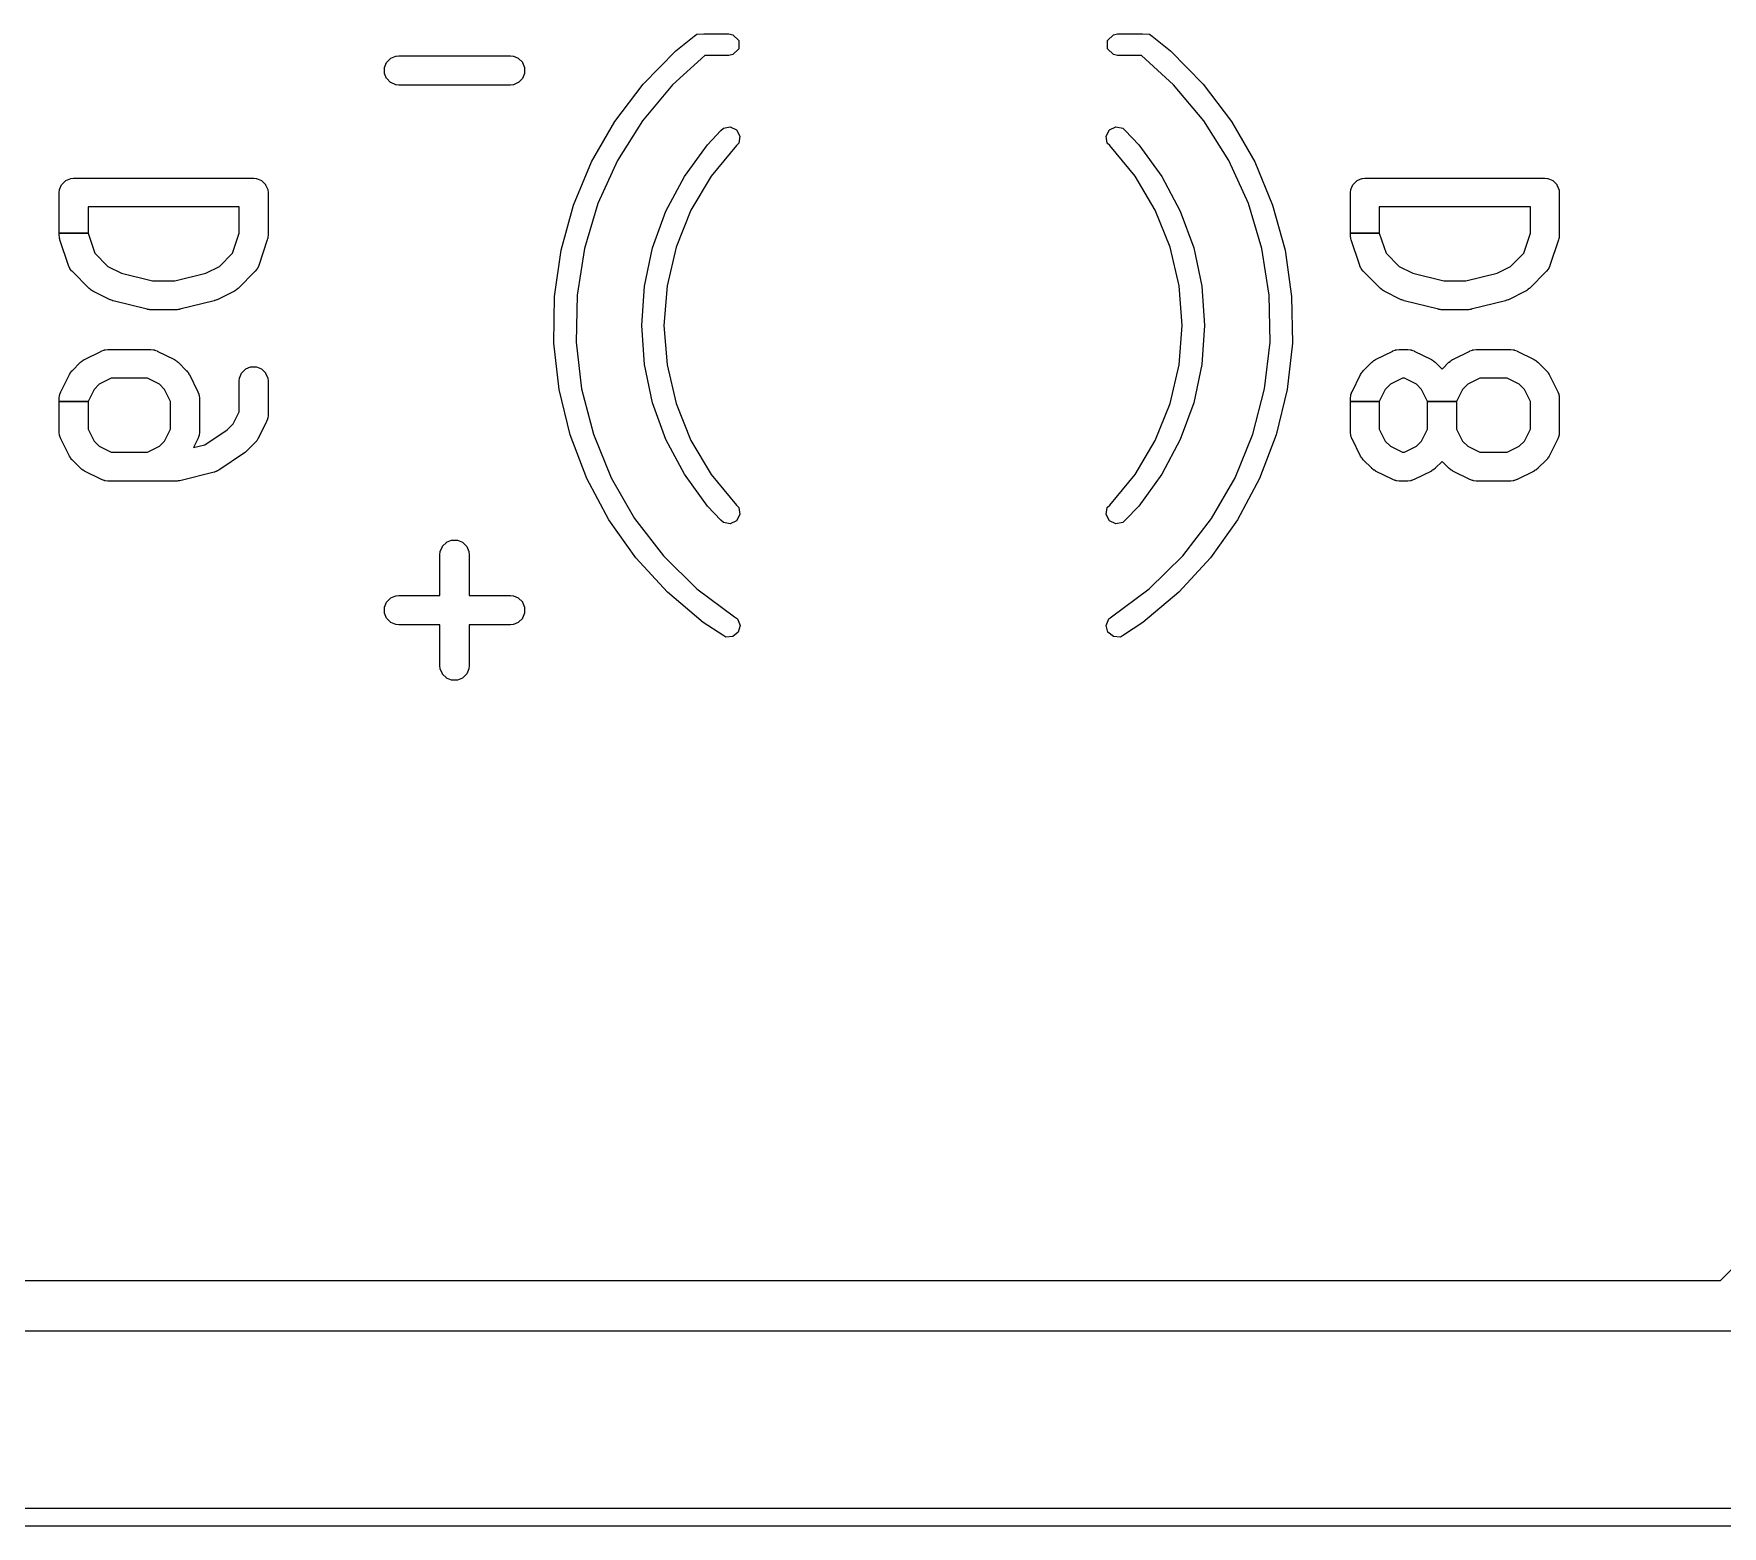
# Model space of a CAD drawing. Extents: x 111.8 to 210.7, y -80.1 to -34.2.
# Drawn here: x 141.56 to 150.94, y -48.67 to -40.38 of the extents above; entities that cross this region are included whole.
import ezdxf

# ---------------------------------------------------------------- set-up
doc = ezdxf.new("R2010")
doc.units = 0
doc.layers.add('BLACK', color=7, linetype='CONTINUOUS')

msp = doc.modelspace()

# ---------------------------------------------------------------- linework, layer by layer
at = {"layer": 'BLACK', "linetype": 'CONTINUOUS'}
for p, q in [((145.125458, -40.473642), (145.227232, -40.392965)), ((145.227232, -40.392965), (145.242515, -40.380861)), ((145.242515, -40.380861), (145.281472, -40.379242)), ((145.281472, -40.379242), (145.282612, -40.38)), ((145.282612, -40.38), (145.42, -40.38)), ((145.42, -40.38), (145.442961, -40.384567)), ((145.442961, -40.384567), (145.475433, -40.417039)), ((145.475433, -40.417039), (145.475433, -40.462961)), ((147.524567, -40.417039), (147.557039, -40.384567)), ((147.524567, -40.462961), (147.524567, -40.417039)), ((147.557039, -40.384567), (147.58, -40.38)), ((147.58, -40.38), (147.717388, -40.38)), ((147.717388, -40.38), (147.718528, -40.379242)), ((147.718528, -40.379242), (147.757485, -40.380861)), ((147.757485, -40.380861), (147.772768, -40.392965)), ((147.772768, -40.392965), (147.772767, -40.392966)), ((147.772767, -40.392966), (147.874541, -40.473643)), ((143.520043, -40.537095), (143.541067, -40.516071)), ((143.541067, -40.516071), (143.54269, -40.514988)), ((143.54269, -40.514988), (143.570158, -40.50361)), ((143.570158, -40.50361), (143.571581, -40.503253)), ((143.571581, -40.503253), (143.586447, -40.501789)), ((143.586447, -40.501789), (143.586937, -40.501765)), ((143.586937, -40.501765), (144.206213, -40.501765)), ((144.206213, -40.501765), (144.206703, -40.501789)), ((144.206703, -40.501789), (144.221569, -40.503253)), ((144.221569, -40.503253), (144.222992, -40.50361)), ((144.222992, -40.50361), (144.25046, -40.514988)), ((144.25046, -40.514988), (144.252083, -40.516071)), ((144.252083, -40.516071), (144.273107, -40.537095)), ((144.943819, -40.659315), (145.125458, -40.473642)), ((145.287469, -40.5), (145.108235, -40.662879)), ((145.42, -40.5), (145.287469, -40.5)), ((145.442961, -40.495433), (145.42, -40.5)), ((145.475433, -40.462961), (145.442961, -40.495433)), ((147.557039, -40.495433), (147.524567, -40.462961)), ((147.58, -40.5), (147.557039, -40.495433)), ((147.71253, -40.5), (147.58, -40.5)), ((147.891764, -40.66288), (147.71253, -40.5)), ((147.874541, -40.473643), (148.05618, -40.659316)), ((143.507201, -40.568099), (143.507582, -40.566186)), ((143.507201, -40.597831), (143.507201, -40.568099)), ((143.507582, -40.599744), (143.507201, -40.597831)), ((143.507582, -40.566186), (143.51896, -40.538718)), ((143.51896, -40.627212), (143.507582, -40.599744)), ((143.51896, -40.538718), (143.520043, -40.537095)), ((144.273107, -40.537095), (144.27419, -40.538718)), ((144.27419, -40.538718), (144.285568, -40.566186)), ((144.285568, -40.599744), (144.27419, -40.627212)), ((144.285568, -40.566186), (144.285949, -40.568099)), ((144.285949, -40.597831), (144.285568, -40.599744)), ((144.285949, -40.568099), (144.285949, -40.597831)), ((143.520043, -40.628835), (143.51896, -40.627212)), ((143.541067, -40.649859), (143.520043, -40.628835)), ((143.54269, -40.650942), (143.541067, -40.649859)), ((143.570158, -40.66232), (143.54269, -40.650942)), ((143.571581, -40.662677), (143.570158, -40.66232)), ((143.586447, -40.664141), (143.571581, -40.662677)), ((143.586937, -40.664165), (143.586447, -40.664141)), ((144.206213, -40.664165), (143.586937, -40.664165)), ((144.206703, -40.664141), (144.206213, -40.664165)), ((144.221569, -40.662677), (144.206703, -40.664141)), ((144.222992, -40.66232), (144.221569, -40.662677)), ((144.25046, -40.650942), (144.222992, -40.66232)), ((144.252083, -40.649859), (144.25046, -40.650942)), ((144.273107, -40.628835), (144.252083, -40.649859)), ((144.27419, -40.627212), (144.273107, -40.628835)), ((144.787065, -40.866427), (144.943819, -40.659315)), ((145.108235, -40.662879), (144.940278, -40.863264)), ((148.059721, -40.863265), (147.891764, -40.66288)), ((148.05618, -40.659316), (148.212934, -40.866428)), ((144.657702, -41.091666), (144.787065, -40.866427)), ((144.940278, -40.863264), (144.800947, -41.084512)), ((145.3768, -40.917401), (145.390329, -40.903364)), ((145.390329, -40.903364), (145.428721, -40.896557)), ((145.428721, -40.896557), (145.463781, -40.913616)), ((147.536219, -40.913616), (147.571279, -40.896557)), ((147.571279, -40.896557), (147.609671, -40.903364)), ((147.609671, -40.903364), (147.6232, -40.917401)), ((148.199052, -41.084512), (148.059721, -40.863265)), ((148.212934, -40.866428), (148.342297, -41.091666)), ((145.173243, -41.172225), (145.301185, -40.99584)), ((145.301185, -40.99584), (145.376801, -40.917401)), ((145.376801, -40.917401), (145.3768, -40.917401)), ((145.476729, -40.986641), (145.4632, -41.000677)), ((145.463781, -40.913616), (145.482119, -40.948025)), ((145.482119, -40.948025), (145.476729, -40.986641)), ((147.517881, -40.948025), (147.536219, -40.913616)), ((147.523271, -40.986641), (147.517881, -40.948025)), ((147.5368, -41.000677), (147.523271, -40.986641)), ((147.6232, -40.917401), (147.623199, -40.917401)), ((147.623199, -40.917401), (147.698815, -40.99584)), ((147.698815, -40.99584), (147.826757, -41.172225)), ((144.557798, -41.331429), (144.657702, -41.091666)), ((144.800947, -41.084512), (144.692799, -41.322561)), ((145.463201, -41.000678), (145.322681, -41.170833)), ((145.4632, -41.000677), (145.463201, -41.000678)), ((147.536799, -41.000678), (147.5368, -41.000677)), ((147.677319, -41.170833), (147.536799, -41.000678)), ((148.3072, -41.322561), (148.199052, -41.084512)), ((148.342297, -41.091666), (148.442201, -41.33143)), ((141.736238, -41.194926), (141.763274, -41.183727)), ((141.763274, -41.183727), (141.764697, -41.18337)), ((141.764697, -41.18337), (141.779329, -41.181929)), ((141.779329, -41.181929), (141.779819, -41.181905)), ((141.779819, -41.181905), (142.779819, -41.181905)), ((142.779819, -41.181905), (142.780309, -41.181929)), ((142.780309, -41.181929), (142.794941, -41.18337)), ((142.794941, -41.18337), (142.796364, -41.183727)), ((142.796364, -41.183727), (142.8234, -41.194926)), ((145.071061, -41.364683), (145.173243, -41.172225)), ((145.322681, -41.170833), (145.209811, -41.360462)), ((147.790189, -41.360462), (147.677319, -41.170833)), ((147.826757, -41.172225), (147.928939, -41.364683)), ((148.911238, -41.194926), (148.938274, -41.183727)), ((148.938274, -41.183727), (148.939697, -41.18337)), ((148.939697, -41.18337), (148.954329, -41.181929)), ((148.954329, -41.181929), (148.954819, -41.181905)), ((148.954819, -41.181905), (149.954819, -41.181905)), ((149.954819, -41.181905), (149.955309, -41.181929)), ((149.955309, -41.181929), (149.969941, -41.18337)), ((149.969941, -41.18337), (149.971364, -41.183727)), ((149.971364, -41.183727), (149.9984, -41.194926)), ((141.699819, -41.261905), (141.699843, -41.261415)), ((141.699819, -41.487019), (141.699819, -41.261905)), ((141.699843, -41.261415), (141.701284, -41.246783)), ((141.701284, -41.246783), (141.701641, -41.24536)), ((141.701641, -41.24536), (141.71284, -41.218324)), ((141.71284, -41.218324), (141.713923, -41.216701)), ((141.713923, -41.216701), (141.734615, -41.196009)), ((141.734615, -41.196009), (141.736238, -41.194926)), ((142.8234, -41.194926), (142.825023, -41.196009)), ((142.825023, -41.196009), (142.845715, -41.216701)), ((142.845715, -41.216701), (142.846798, -41.218324)), ((142.846798, -41.218324), (142.857997, -41.24536)), ((142.857997, -41.24536), (142.858354, -41.246783)), ((142.858354, -41.246783), (142.859795, -41.261415)), ((142.859795, -41.261415), (142.859819, -41.261905)), ((142.859819, -41.261905), (142.859819, -41.5)), ((148.874819, -41.261905), (148.874843, -41.261415)), ((148.874819, -41.487019), (148.874819, -41.261905)), ((148.874843, -41.261415), (148.876284, -41.246783)), ((148.876284, -41.246783), (148.876641, -41.24536)), ((148.876641, -41.24536), (148.88784, -41.218324)), ((148.88784, -41.218324), (148.888923, -41.216701)), ((148.888923, -41.216701), (148.909615, -41.196009)), ((148.909615, -41.196009), (148.911238, -41.194926)), ((149.9984, -41.194926), (150.000023, -41.196009)), ((150.000023, -41.196009), (150.020715, -41.216701)), ((150.020715, -41.216701), (150.021798, -41.218324)), ((150.021798, -41.218324), (150.032997, -41.24536)), ((150.032997, -41.24536), (150.033354, -41.246783)), ((150.033354, -41.246783), (150.034795, -41.261415)), ((150.034795, -41.261415), (150.034819, -41.261905)), ((150.034819, -41.261905), (150.034819, -41.5)), ((142.699819, -41.341905), (141.859819, -41.341905)), ((141.859819, -41.341905), (141.859819, -41.487019)), ((142.699819, -41.487019), (142.699819, -41.341905)), ((144.488952, -41.581884), (144.557798, -41.331429)), ((144.692799, -41.322561), (144.617818, -41.573044)), ((144.996622, -41.569476), (145.071061, -41.364683)), ((145.209811, -41.360462), (145.127241, -41.56511)), ((147.872759, -41.56511), (147.790189, -41.360462)), ((147.928939, -41.364683), (148.003378, -41.569476)), ((148.382181, -41.573044), (148.3072, -41.322561)), ((148.442201, -41.33143), (148.511047, -41.581884)), ((149.874819, -41.341905), (149.034819, -41.341905)), ((149.034819, -41.341905), (149.034819, -41.487019)), ((149.874819, -41.487019), (149.874819, -41.341905)), ((141.699819, -41.5), (141.699819, -41.487019)), ((141.699819, -41.487019), (141.859819, -41.487019)), ((141.859819, -41.487019), (141.699819, -41.487019)), ((141.699843, -41.50049), (141.699819, -41.5)), ((141.70053, -41.507476), (141.699843, -41.50049)), ((141.700421, -41.509026), (141.70053, -41.507476)), ((141.700532, -41.510488), (141.700421, -41.509026)), ((141.701052, -41.51278), (141.700532, -41.510488)), ((141.701284, -41.515123), (141.701052, -41.51278)), ((141.70164, -41.516545), (141.701284, -41.515123)), ((141.702237, -41.517989), (141.70164, -41.516545)), ((141.703793, -41.524826), (141.702237, -41.517989)), ((141.703925, -41.525298), (141.703793, -41.524826)), ((141.751544, -41.668155), (141.703925, -41.525298)), ((141.859819, -41.487019), (141.897359, -41.59964)), ((142.662279, -41.599638), (142.699819, -41.487019)), ((142.855713, -41.525299), (142.808094, -41.668155)), ((142.855846, -41.524826), (142.855713, -41.525299)), ((142.8574, -41.517986), (142.855846, -41.524826)), ((142.857997, -41.516548), (142.8574, -41.517986)), ((142.858354, -41.515121), (142.857997, -41.516548)), ((142.858584, -41.512777), (142.858354, -41.515121)), ((142.859105, -41.51049), (142.858584, -41.512777)), ((142.859217, -41.509025), (142.859105, -41.51049)), ((142.859795, -41.50049), (142.859106, -41.507475)), ((142.859106, -41.507475), (142.859217, -41.509025)), ((142.859819, -41.5), (142.859795, -41.50049)), ((148.874819, -41.5), (148.874819, -41.487019)), ((148.874819, -41.487019), (149.034819, -41.487019)), ((149.034819, -41.487019), (148.874819, -41.487019)), ((148.874843, -41.50049), (148.874819, -41.5)), ((148.87553, -41.507476), (148.874843, -41.50049)), ((148.875421, -41.509026), (148.87553, -41.507476)), ((148.875532, -41.510488), (148.875421, -41.509026)), ((148.876052, -41.51278), (148.875532, -41.510488)), ((148.876284, -41.515123), (148.876052, -41.51278)), ((148.87664, -41.516545), (148.876284, -41.515123)), ((148.877237, -41.517989), (148.87664, -41.516545)), ((148.878793, -41.524826), (148.877237, -41.517989)), ((148.878925, -41.525298), (148.878793, -41.524826)), ((148.926544, -41.668155), (148.878925, -41.525298)), ((149.034819, -41.487019), (149.072359, -41.59964)), ((149.837279, -41.599638), (149.874819, -41.487019)), ((150.030713, -41.525299), (149.983094, -41.668155)), ((150.030846, -41.524826), (150.030713, -41.525299)), ((150.0324, -41.517986), (150.030846, -41.524826)), ((150.032997, -41.516548), (150.0324, -41.517986)), ((150.033354, -41.515121), (150.032997, -41.516548)), ((150.033584, -41.512777), (150.033354, -41.515121)), ((150.034105, -41.51049), (150.033584, -41.512777)), ((150.034217, -41.509025), (150.034105, -41.51049)), ((150.034795, -41.50049), (150.034106, -41.507475)), ((150.034106, -41.507475), (150.034217, -41.509025)), ((150.034819, -41.5), (150.034795, -41.50049)), ((141.897359, -41.59964), (141.970066, -41.672347)), ((142.58957, -41.672347), (142.662279, -41.599638)), ((144.452265, -41.839025), (144.488952, -41.581884)), ((144.617818, -41.573044), (144.577382, -41.831362)), ((144.951373, -41.782628), (144.996622, -41.569476)), ((145.127241, -41.56511), (145.07691, -41.779971)), ((147.92309, -41.779971), (147.872759, -41.56511)), ((148.003378, -41.569476), (148.048627, -41.782628)), ((148.422617, -41.831362), (148.382181, -41.573044)), ((148.511047, -41.581884), (148.547734, -41.839025)), ((149.072359, -41.59964), (149.145066, -41.672347)), ((149.76457, -41.672347), (149.837279, -41.599638)), ((141.751721, -41.668612), (141.751544, -41.668155)), ((141.757715, -41.682037), (141.751721, -41.668612)), ((141.758504, -41.683275), (141.757715, -41.682037)), ((141.759737, -41.684696), (141.758504, -41.683275)), ((141.760459, -41.686439), (141.759737, -41.684696)), ((141.761213, -41.687697), (141.760459, -41.686439)), ((141.77054, -41.699062), (141.761213, -41.687697)), ((141.770869, -41.699426), (141.77054, -41.699062)), ((141.866107, -41.794664), (141.770869, -41.699426)), ((141.970066, -41.672347), (142.045832, -41.71023)), ((142.045832, -41.71023), (142.218241, -41.753333)), ((142.341396, -41.753333), (142.513803, -41.71023)), ((142.513803, -41.71023), (142.58957, -41.672347)), ((142.788769, -41.699426), (142.69353, -41.794664)), ((142.789098, -41.699062), (142.788769, -41.699426)), ((142.798426, -41.687697), (142.789098, -41.699062)), ((142.799181, -41.686437), (142.798426, -41.687697)), ((142.799901, -41.684696), (142.799181, -41.686437)), ((142.801133, -41.683277), (142.799901, -41.684696)), ((142.801923, -41.682038), (142.801133, -41.683277)), ((142.807917, -41.668612), (142.801923, -41.682038)), ((142.808094, -41.668155), (142.807917, -41.668612)), ((148.926721, -41.668612), (148.926544, -41.668155)), ((148.932715, -41.682037), (148.926721, -41.668612)), ((148.933504, -41.683275), (148.932715, -41.682037)), ((148.934737, -41.684696), (148.933504, -41.683275)), ((148.935459, -41.686439), (148.934737, -41.684696)), ((148.936213, -41.687697), (148.935459, -41.686439)), ((148.94554, -41.699062), (148.936213, -41.687697)), ((148.945869, -41.699426), (148.94554, -41.699062)), ((149.041107, -41.794664), (148.945869, -41.699426)), ((149.145066, -41.672347), (149.220832, -41.71023)), ((149.220832, -41.71023), (149.393241, -41.753333)), ((149.516396, -41.753333), (149.688803, -41.71023)), ((149.688803, -41.71023), (149.76457, -41.672347)), ((149.963769, -41.699426), (149.86853, -41.794664)), ((149.964098, -41.699062), (149.963769, -41.699426)), ((149.973426, -41.687697), (149.964098, -41.699062)), ((149.974181, -41.686437), (149.973426, -41.687697)), ((149.974901, -41.684696), (149.974181, -41.686437)), ((149.976133, -41.683277), (149.974901, -41.684696)), ((149.976923, -41.682038), (149.976133, -41.683277)), ((149.982917, -41.668612), (149.976923, -41.682038)), ((149.983094, -41.668155), (149.982917, -41.668612)), ((141.866471, -41.794993), (141.866107, -41.794664)), ((141.871895, -41.799445), (141.866471, -41.794993)), ((141.872916, -41.800622), (141.871895, -41.799445)), ((141.874028, -41.801576), (141.872916, -41.800622)), ((141.876015, -41.802827), (141.874028, -41.801576)), ((141.877836, -41.804321), (141.876015, -41.802827)), ((141.879096, -41.805076), (141.877836, -41.804321)), ((141.880536, -41.805672), (141.879096, -41.805076)), ((141.886471, -41.809408), (141.880536, -41.805672)), ((141.886899, -41.809649), (141.886471, -41.809408)), ((141.982137, -41.857268), (141.886899, -41.809649)), ((142.218241, -41.753333), (142.341396, -41.753333)), ((142.672738, -41.809649), (142.5775, -41.857268)), ((142.673166, -41.809408), (142.672738, -41.809649)), ((142.679103, -41.805669), (142.673166, -41.809408)), ((142.680539, -41.805076), (142.679103, -41.805669)), ((142.681801, -41.80432), (142.680539, -41.805076)), ((142.683616, -41.802828), (142.681801, -41.80432)), ((142.685607, -41.801577), (142.683616, -41.802828)), ((142.686724, -41.800619), (142.685607, -41.801577)), ((142.687744, -41.799441), (142.686724, -41.800619)), ((142.693166, -41.794993), (142.687744, -41.799441)), ((142.69353, -41.794664), (142.693166, -41.794993)), ((144.448322, -42.098739), (144.452265, -41.839025)), ((144.577382, -41.831362), (144.572231, -42.092776)), ((144.936192, -42), (144.951373, -41.782628)), ((145.07691, -41.779971), (145.060001, -42)), ((147.939999, -42), (147.92309, -41.779971)), ((148.048627, -41.782628), (148.063808, -42)), ((148.427768, -42.092776), (148.422617, -41.831362)), ((148.547734, -41.839025), (148.551677, -42.098739)), ((149.041471, -41.794993), (149.041107, -41.794664)), ((149.046895, -41.799445), (149.041471, -41.794993)), ((149.047916, -41.800622), (149.046895, -41.799445)), ((149.049028, -41.801576), (149.047916, -41.800622)), ((149.051015, -41.802827), (149.049028, -41.801576)), ((149.052836, -41.804321), (149.051015, -41.802827)), ((149.054096, -41.805076), (149.052836, -41.804321)), ((149.055536, -41.805672), (149.054096, -41.805076)), ((149.061471, -41.809408), (149.055536, -41.805672)), ((149.061899, -41.809649), (149.061471, -41.809408)), ((149.157137, -41.857268), (149.061899, -41.809649)), ((149.393241, -41.753333), (149.516396, -41.753333)), ((149.847738, -41.809649), (149.7525, -41.857268)), ((149.848166, -41.809408), (149.847738, -41.809649)), ((149.854103, -41.805669), (149.848166, -41.809408)), ((149.855539, -41.805076), (149.854103, -41.805669)), ((149.856801, -41.80432), (149.855539, -41.805076)), ((149.858616, -41.802828), (149.856801, -41.80432)), ((149.860607, -41.801577), (149.858616, -41.802828)), ((149.861724, -41.800619), (149.860607, -41.801577)), ((149.862744, -41.799441), (149.861724, -41.800619)), ((149.868166, -41.794993), (149.862744, -41.799441)), ((149.86853, -41.794664), (149.868166, -41.794993)), ((141.982586, -41.857466), (141.982137, -41.857268)), ((141.983172, -41.85769), (141.982586, -41.857466)), ((141.984196, -41.858237), (141.983172, -41.85769)), ((141.990285, -41.860412), (141.984196, -41.858237)), ((141.996317, -41.862721), (141.990285, -41.860412)), ((141.99745, -41.862972), (141.996317, -41.862721)), ((141.998041, -41.863183), (141.99745, -41.862972)), ((141.998511, -41.863326), (141.998041, -41.863183)), ((142.188987, -41.910945), (141.998511, -41.863326)), ((142.189469, -41.91104), (142.188987, -41.910945)), ((142.191392, -41.911324), (142.189469, -41.91104)), ((142.191846, -41.911512), (142.191392, -41.911324)), ((142.193269, -41.911868), (142.191846, -41.911512)), ((142.19866, -41.912398), (142.193269, -41.911868)), ((142.204012, -41.91319), (142.19866, -41.912398)), ((142.205482, -41.913189), (142.204012, -41.91319)), ((142.205959, -41.913117), (142.205482, -41.913189)), ((142.207899, -41.913309), (142.205959, -41.913117)), ((142.20839, -41.913333), (142.207899, -41.913309)), ((142.351247, -41.913333), (142.20839, -41.913333)), ((142.351738, -41.913309), (142.351247, -41.913333)), ((142.353677, -41.913117), (142.351738, -41.913309)), ((142.354156, -41.913189), (142.353677, -41.913117)), ((142.355625, -41.91319), (142.354156, -41.913189)), ((142.360975, -41.912398), (142.355625, -41.91319)), ((142.366368, -41.911868), (142.360975, -41.912398)), ((142.367793, -41.911511), (142.366368, -41.911868)), ((142.368243, -41.911324), (142.367793, -41.911511)), ((142.370168, -41.91104), (142.368243, -41.911324)), ((142.37065, -41.910945), (142.370168, -41.91104)), ((142.561126, -41.863326), (142.37065, -41.910945)), ((142.561597, -41.863183), (142.561126, -41.863326)), ((142.562188, -41.862971), (142.561597, -41.863183)), ((142.56332, -41.862721), (142.562188, -41.862971)), ((142.569356, -41.86041), (142.56332, -41.862721)), ((142.575441, -41.858237), (142.569356, -41.86041)), ((142.576464, -41.857689), (142.575441, -41.858237)), ((142.577049, -41.857466), (142.576464, -41.857689)), ((142.5775, -41.857268), (142.577049, -41.857466)), ((149.157586, -41.857466), (149.157137, -41.857268)), ((149.158172, -41.85769), (149.157586, -41.857466)), ((149.159196, -41.858237), (149.158172, -41.85769)), ((149.165285, -41.860412), (149.159196, -41.858237)), ((149.171317, -41.862721), (149.165285, -41.860412)), ((149.17245, -41.862972), (149.171317, -41.862721)), ((149.173041, -41.863183), (149.17245, -41.862972)), ((149.173511, -41.863326), (149.173041, -41.863183)), ((149.363987, -41.910945), (149.173511, -41.863326)), ((149.364469, -41.91104), (149.363987, -41.910945)), ((149.366392, -41.911324), (149.364469, -41.91104)), ((149.366846, -41.911512), (149.366392, -41.911324)), ((149.368269, -41.911868), (149.366846, -41.911512)), ((149.37366, -41.912398), (149.368269, -41.911868)), ((149.379012, -41.91319), (149.37366, -41.912398)), ((149.380482, -41.913189), (149.379012, -41.91319)), ((149.380959, -41.913117), (149.380482, -41.913189)), ((149.382899, -41.913309), (149.380959, -41.913117)), ((149.38339, -41.913333), (149.382899, -41.913309)), ((149.526247, -41.913333), (149.38339, -41.913333)), ((149.526738, -41.913309), (149.526247, -41.913333)), ((149.528677, -41.913117), (149.526738, -41.913309)), ((149.529156, -41.913189), (149.528677, -41.913117)), ((149.530625, -41.91319), (149.529156, -41.913189)), ((149.535975, -41.912398), (149.530625, -41.91319)), ((149.541368, -41.911868), (149.535975, -41.912398)), ((149.542793, -41.911511), (149.541368, -41.911868)), ((149.543243, -41.911324), (149.542793, -41.911511)), ((149.545168, -41.91104), (149.543243, -41.911324)), ((149.54565, -41.910945), (149.545168, -41.91104)), ((149.736126, -41.863326), (149.54565, -41.910945)), ((149.736597, -41.863183), (149.736126, -41.863326)), ((149.737188, -41.862971), (149.736597, -41.863183)), ((149.73832, -41.862721), (149.737188, -41.862971)), ((149.744356, -41.86041), (149.73832, -41.862721)), ((149.750441, -41.858237), (149.744356, -41.86041)), ((149.751464, -41.857689), (149.750441, -41.858237)), ((149.752049, -41.857466), (149.751464, -41.857689)), ((149.7525, -41.857268), (149.752049, -41.857466)), ((144.951373, -42.217372), (144.936192, -42)), ((145.060001, -42), (145.07691, -42.220029)), ((147.92309, -42.220029), (147.939999, -42)), ((148.063808, -42), (148.048627, -42.217372)), ((144.477187, -42.356875), (144.448322, -42.098739)), ((144.572231, -42.092776), (144.602461, -42.352487)), ((148.397538, -42.352487), (148.427768, -42.092776)), ((148.551677, -42.098739), (148.522812, -42.356875)), ((141.770869, -42.252955), (141.818488, -42.205336)), ((141.818488, -42.205336), (141.818852, -42.205007)), ((141.818852, -42.205007), (141.824275, -42.200555)), ((141.824275, -42.200555), (141.825297, -42.199378)), ((141.825297, -42.199378), (141.826409, -42.198424)), ((141.826409, -42.198424), (141.828401, -42.197169)), ((141.828401, -42.197169), (141.830217, -42.19568)), ((141.830217, -42.19568), (141.831473, -42.194927)), ((141.831473, -42.194927), (141.832907, -42.194331)), ((141.832907, -42.194331), (141.838853, -42.190591)), ((141.838853, -42.190591), (141.83928, -42.190351)), ((141.83928, -42.190351), (141.934518, -42.142732)), ((141.934518, -42.142732), (141.934967, -42.142534)), ((141.934967, -42.142534), (141.948698, -42.137279)), ((141.948698, -42.137279), (141.950129, -42.136962)), ((141.950129, -42.136962), (141.952009, -42.136827)), ((141.952009, -42.136827), (141.953751, -42.136107)), ((141.953751, -42.136107), (141.955173, -42.135751)), ((141.955173, -42.135751), (141.969805, -42.13431)), ((141.969805, -42.13431), (141.970295, -42.134286)), ((141.970295, -42.134286), (142.20839, -42.134286)), ((142.20839, -42.134286), (142.20888, -42.13431)), ((142.20888, -42.13431), (142.223512, -42.135751)), ((142.223512, -42.135751), (142.224935, -42.136108)), ((142.224935, -42.136108), (142.226674, -42.136828)), ((142.226674, -42.136828), (142.228553, -42.136962)), ((142.228553, -42.136962), (142.229986, -42.137279)), ((142.229986, -42.137279), (142.243718, -42.142534)), ((142.243718, -42.142534), (142.244167, -42.142732)), ((142.244167, -42.142732), (142.339405, -42.190351)), ((142.339405, -42.190351), (142.339832, -42.190591)), ((142.339832, -42.190591), (142.345773, -42.194329)), ((142.345773, -42.194329), (142.347211, -42.194926)), ((142.347211, -42.194926), (142.348469, -42.195681)), ((142.348469, -42.195681), (142.350279, -42.197167)), ((142.350279, -42.197167), (142.352275, -42.198423)), ((142.352275, -42.198423), (142.35339, -42.199379)), ((142.35339, -42.199379), (142.354413, -42.200559)), ((142.354413, -42.200559), (142.359833, -42.205007)), ((142.359833, -42.205007), (142.360197, -42.205336)), ((142.360197, -42.205336), (142.407816, -42.252955)), ((144.996622, -42.430524), (144.951373, -42.217372)), ((148.048627, -42.217372), (148.003378, -42.430524)), ((148.945869, -42.252955), (148.993488, -42.205336)), ((148.993488, -42.205336), (148.993852, -42.205007)), ((148.993852, -42.205007), (148.999275, -42.200555)), ((148.999275, -42.200555), (149.000297, -42.199378)), ((149.000297, -42.199378), (149.001409, -42.198424)), ((149.001409, -42.198424), (149.003401, -42.197169)), ((149.003401, -42.197169), (149.005217, -42.19568)), ((149.005217, -42.19568), (149.006473, -42.194927)), ((149.006473, -42.194927), (149.007907, -42.194331)), ((149.007907, -42.194331), (149.013853, -42.190591)), ((149.013853, -42.190591), (149.01428, -42.190351)), ((149.01428, -42.190351), (149.109518, -42.142732)), ((149.109518, -42.142732), (149.109967, -42.142534)), ((149.109967, -42.142534), (149.123698, -42.137279)), ((149.123698, -42.137279), (149.125129, -42.136962)), ((149.125129, -42.136962), (149.127009, -42.136827)), ((149.127009, -42.136827), (149.128751, -42.136107)), ((149.128751, -42.136107), (149.130173, -42.135751)), ((149.130173, -42.135751), (149.144805, -42.13431)), ((149.144805, -42.13431), (149.145295, -42.134286)), ((149.145295, -42.134286), (149.192914, -42.134286)), ((149.192914, -42.134286), (149.193404, -42.13431)), ((149.193404, -42.13431), (149.208036, -42.135751)), ((149.208036, -42.135751), (149.209459, -42.136108)), ((149.209459, -42.136108), (149.211198, -42.136828)), ((149.211198, -42.136828), (149.213077, -42.136962)), ((149.213077, -42.136962), (149.21451, -42.137279)), ((149.21451, -42.137279), (149.228242, -42.142534)), ((149.228242, -42.142534), (149.228691, -42.142732)), ((149.228691, -42.142732), (149.323929, -42.190351)), ((149.323929, -42.190351), (149.324356, -42.190591)), ((149.324356, -42.190591), (149.330297, -42.194329)), ((149.330297, -42.194329), (149.331735, -42.194926)), ((149.331735, -42.194926), (149.332993, -42.195681)), ((149.332993, -42.195681), (149.334803, -42.197167)), ((149.334803, -42.197167), (149.336799, -42.198423)), ((149.336799, -42.198423), (149.337914, -42.199379)), ((149.337914, -42.199379), (149.338937, -42.200559)), ((149.338937, -42.200559), (149.344357, -42.205007)), ((149.344357, -42.205007), (149.344721, -42.205336)), ((149.344721, -42.205336), (149.38339, -42.244005)), ((149.38339, -42.244005), (149.422059, -42.205336)), ((149.422059, -42.205336), (149.422423, -42.205007)), ((149.422423, -42.205007), (149.427846, -42.200555)), ((149.427846, -42.200555), (149.428868, -42.199378)), ((149.428868, -42.199378), (149.42998, -42.198424)), ((149.42998, -42.198424), (149.431972, -42.197169)), ((149.431972, -42.197169), (149.433788, -42.19568)), ((149.433788, -42.19568), (149.435044, -42.194927)), ((149.435044, -42.194927), (149.436478, -42.194331)), ((149.436478, -42.194331), (149.442424, -42.190591)), ((149.442424, -42.190591), (149.442851, -42.190351)), ((149.442851, -42.190351), (149.538089, -42.142732)), ((149.538089, -42.142732), (149.538538, -42.142534)), ((149.538538, -42.142534), (149.552269, -42.137279)), ((149.552269, -42.137279), (149.5537, -42.136962)), ((149.5537, -42.136962), (149.55558, -42.136827)), ((149.55558, -42.136827), (149.557322, -42.136107)), ((149.557322, -42.136107), (149.558744, -42.135751)), ((149.558744, -42.135751), (149.573376, -42.13431)), ((149.573376, -42.13431), (149.573866, -42.134286)), ((149.573866, -42.134286), (149.764342, -42.134286)), ((149.764342, -42.134286), (149.764832, -42.13431)), ((149.764832, -42.13431), (149.779464, -42.135751)), ((149.779464, -42.135751), (149.780887, -42.136108)), ((149.780887, -42.136108), (149.782626, -42.136828)), ((149.782626, -42.136828), (149.784505, -42.136962)), ((149.784505, -42.136962), (149.785938, -42.137279)), ((149.785938, -42.137279), (149.79967, -42.142534)), ((149.79967, -42.142534), (149.800119, -42.142732)), ((149.800119, -42.142732), (149.895357, -42.190351)), ((149.895357, -42.190351), (149.895785, -42.190591)), ((149.895785, -42.190591), (149.901728, -42.194331)), ((149.901728, -42.194331), (149.90316, -42.194925)), ((149.90316, -42.194925), (149.904419, -42.195679)), ((149.904419, -42.195679), (149.906235, -42.197169)), ((149.906235, -42.197169), (149.908228, -42.198424)), ((149.908228, -42.198424), (149.909342, -42.199379)), ((149.909342, -42.199379), (149.910365, -42.200559)), ((149.910365, -42.200559), (149.915784, -42.205006)), ((149.915784, -42.205006), (149.916147, -42.205335)), ((149.916147, -42.205335), (149.963767, -42.252954)), ((141.708265, -42.368985), (141.755884, -42.273747)), ((141.755884, -42.273747), (141.756124, -42.27332)), ((141.756124, -42.27332), (141.759864, -42.267374)), ((141.759864, -42.267374), (141.76046, -42.26594)), ((141.76046, -42.26594), (141.761213, -42.264684)), ((141.761213, -42.264684), (141.762702, -42.262868)), ((141.762702, -42.262868), (141.763957, -42.260876)), ((141.763957, -42.260876), (141.764911, -42.259764)), ((141.764911, -42.259764), (141.766088, -42.258742)), ((141.766088, -42.258742), (141.77054, -42.253319)), ((141.77054, -42.253319), (141.770869, -42.252955)), ((141.98918, -42.294286), (141.922448, -42.327652)), ((142.189505, -42.294286), (141.98918, -42.294286)), ((142.256237, -42.327652), (142.189505, -42.294286)), ((142.407816, -42.252955), (142.408145, -42.253319)), ((142.408145, -42.253319), (142.412594, -42.258741)), ((142.412594, -42.258741), (142.413773, -42.259763)), ((142.413773, -42.259763), (142.414729, -42.260878)), ((142.414729, -42.260878), (142.415981, -42.262868)), ((142.415981, -42.262868), (142.417471, -42.264683)), ((142.417471, -42.264683), (142.418226, -42.265942)), ((142.418226, -42.265942), (142.41882, -42.267376)), ((142.41882, -42.267376), (142.422561, -42.27332)), ((142.422561, -42.27332), (142.422801, -42.273747)), ((142.422801, -42.273747), (142.47042, -42.368985)), ((142.699819, -42.309524), (142.699843, -42.309034)), ((142.699819, -42.481114), (142.699819, -42.309524)), ((142.699843, -42.309034), (142.701284, -42.294402)), ((142.701284, -42.294402), (142.701641, -42.292979)), ((142.701641, -42.292979), (142.71284, -42.265943)), ((142.71284, -42.265943), (142.713923, -42.26432)), ((142.713923, -42.26432), (142.734615, -42.243628)), ((142.734615, -42.243628), (142.736238, -42.242545)), ((142.736238, -42.242545), (142.763274, -42.231346)), ((142.763274, -42.231346), (142.765187, -42.230965)), ((142.765187, -42.230965), (142.794451, -42.230965)), ((142.794451, -42.230965), (142.796364, -42.231346)), ((142.796364, -42.231346), (142.8234, -42.242545)), ((142.8234, -42.242545), (142.825023, -42.243628)), ((142.825023, -42.243628), (142.845715, -42.26432)), ((142.845715, -42.26432), (142.846798, -42.265943)), ((142.846798, -42.265943), (142.857997, -42.292979)), ((142.857997, -42.292979), (142.858354, -42.294402)), ((142.858354, -42.294402), (142.859795, -42.309034)), ((142.859795, -42.309034), (142.859819, -42.309524)), ((142.859819, -42.309524), (142.859819, -42.5)), ((145.07691, -42.220029), (145.127241, -42.43489)), ((147.872759, -42.43489), (147.92309, -42.220029)), ((148.883265, -42.368985), (148.930884, -42.273747)), ((148.930884, -42.273747), (148.931124, -42.27332)), ((148.931124, -42.27332), (148.934864, -42.267374)), ((148.934864, -42.267374), (148.93546, -42.26594)), ((148.93546, -42.26594), (148.936213, -42.264684)), ((148.936213, -42.264684), (148.937702, -42.262868)), ((148.937702, -42.262868), (148.938957, -42.260876)), ((148.938957, -42.260876), (148.939911, -42.259764)), ((148.939911, -42.259764), (148.941088, -42.258742)), ((148.941088, -42.258742), (148.94554, -42.253319)), ((148.94554, -42.253319), (148.945869, -42.252955)), ((149.16418, -42.294286), (149.097448, -42.327652)), ((149.174029, -42.294286), (149.16418, -42.294286)), ((149.240761, -42.327652), (149.174029, -42.294286)), ((149.592751, -42.294286), (149.526019, -42.327652)), ((149.745457, -42.294286), (149.592751, -42.294286)), ((149.812191, -42.327653), (149.745457, -42.294286)), ((149.963767, -42.252954), (149.964097, -42.253318)), ((149.964097, -42.253318), (149.968546, -42.25874)), ((149.968546, -42.25874), (149.969726, -42.259763)), ((149.969726, -42.259763), (149.970681, -42.260876)), ((149.970681, -42.260876), (149.971935, -42.262868)), ((149.971935, -42.262868), (149.973425, -42.264684)), ((149.973425, -42.264684), (149.974179, -42.265942)), ((149.974179, -42.265942), (149.974773, -42.267376)), ((149.974773, -42.267376), (149.978514, -42.27332)), ((149.978514, -42.27332), (149.978754, -42.273747)), ((149.978754, -42.273747), (150.026373, -42.368985)), ((141.699819, -42.404762), (141.699843, -42.404272)), ((141.699819, -42.423647), (141.699819, -42.404762)), ((141.699843, -42.404272), (141.701284, -42.38964)), ((141.701284, -42.38964), (141.70164, -42.388217)), ((141.70164, -42.388217), (141.702361, -42.386474)), ((141.702361, -42.386474), (141.702495, -42.384598)), ((141.702495, -42.384598), (141.702812, -42.383166)), ((141.702812, -42.383166), (141.708067, -42.369434)), ((141.708067, -42.369434), (141.708265, -42.368985)), ((141.893185, -42.356915), (141.859819, -42.423647)), ((141.922448, -42.327652), (141.893185, -42.356915)), ((142.2855, -42.356915), (142.256237, -42.327652)), ((142.318866, -42.423647), (142.2855, -42.356915)), ((142.47042, -42.368985), (142.470618, -42.369434)), ((142.470618, -42.369434), (142.475873, -42.383165)), ((142.475873, -42.383165), (142.47619, -42.384598)), ((142.47619, -42.384598), (142.476323, -42.386477)), ((142.476323, -42.386477), (142.477044, -42.388217)), ((142.477044, -42.388217), (142.477401, -42.38964)), ((142.477401, -42.38964), (142.478842, -42.404272)), ((142.478842, -42.404272), (142.478866, -42.404762)), ((142.478866, -42.404762), (142.478866, -42.595238)), ((144.538398, -42.609304), (144.477187, -42.356875)), ((144.602461, -42.352487), (144.667517, -42.605728)), ((148.332482, -42.605728), (148.397538, -42.352487)), ((148.522812, -42.356875), (148.461601, -42.609304)), ((148.874819, -42.404762), (148.874843, -42.404272)), ((148.874819, -42.423647), (148.874819, -42.404762)), ((148.874843, -42.404272), (148.876284, -42.38964)), ((148.876284, -42.38964), (148.87664, -42.388217)), ((148.87664, -42.388217), (148.877361, -42.386474)), ((148.877361, -42.386474), (148.877495, -42.384598)), ((148.877495, -42.384598), (148.877812, -42.383166)), ((148.877812, -42.383166), (148.883067, -42.369434)), ((148.883067, -42.369434), (148.883265, -42.368985)), ((149.068185, -42.356915), (149.034819, -42.423647)), ((149.097448, -42.327652), (149.068185, -42.356915)), ((149.270024, -42.356915), (149.240761, -42.327652)), ((149.30339, -42.423647), (149.270024, -42.356915)), ((149.496756, -42.356915), (149.46339, -42.423647)), ((149.526019, -42.327652), (149.496756, -42.356915)), ((149.841452, -42.356913), (149.812191, -42.327653)), ((149.874819, -42.423647), (149.841452, -42.356913)), ((150.026373, -42.368985), (150.026571, -42.369434)), ((150.026571, -42.369434), (150.031826, -42.383165)), ((150.031826, -42.383165), (150.032143, -42.384598)), ((150.032143, -42.384598), (150.032276, -42.386477)), ((150.032276, -42.386477), (150.032997, -42.388217)), ((150.032997, -42.388217), (150.033354, -42.38964)), ((150.033354, -42.38964), (150.034795, -42.404272)), ((150.034795, -42.404272), (150.034819, -42.404762)), ((150.034819, -42.404762), (150.034819, -42.595238)), ((141.699819, -42.595238), (141.699819, -42.423647)), ((141.699819, -42.423647), (141.859819, -42.423647)), ((141.859819, -42.423647), (141.699819, -42.423647)), ((141.859819, -42.423647), (141.859819, -42.576353)), ((142.318866, -42.576353), (142.318866, -42.423647)), ((142.666452, -42.547847), (142.699819, -42.481114)), ((142.859795, -42.50049), (142.858354, -42.515122)), ((142.859819, -42.5), (142.859795, -42.50049)), ((145.071061, -42.635317), (144.996622, -42.430524)), ((145.127241, -42.43489), (145.209811, -42.639538)), ((147.790189, -42.639538), (147.872759, -42.43489)), ((148.003378, -42.430524), (147.928939, -42.635317)), ((148.874819, -42.595238), (148.874819, -42.423647)), ((148.874819, -42.423647), (149.034819, -42.423647)), ((149.034819, -42.423647), (148.874819, -42.423647)), ((149.034819, -42.423647), (149.034819, -42.576353)), ((149.30339, -42.576353), (149.30339, -42.423647)), ((149.30339, -42.423647), (149.46339, -42.423647)), ((149.46339, -42.423647), (149.30339, -42.423647)), ((149.46339, -42.423647), (149.46339, -42.576353)), ((149.874819, -42.576352), (149.874819, -42.423647)), ((141.859819, -42.576353), (141.893185, -42.643085)), ((142.2855, -42.643085), (142.318866, -42.576353)), ((142.508878, -42.663842), (142.633611, -42.580687)), ((142.633611, -42.580687), (142.666452, -42.547847)), ((142.851373, -42.535777), (142.803754, -42.631015)), ((142.851571, -42.535328), (142.851373, -42.535777)), ((142.856826, -42.521597), (142.851571, -42.535328)), ((142.857143, -42.520164), (142.856826, -42.521597)), ((142.857276, -42.518284), (142.857143, -42.520164)), ((142.857997, -42.516546), (142.857276, -42.518284)), ((142.858354, -42.515122), (142.857997, -42.516546)), ((149.034819, -42.576353), (149.068185, -42.643085)), ((149.270024, -42.643085), (149.30339, -42.576353)), ((149.46339, -42.576353), (149.496756, -42.643085)), ((149.841452, -42.643085), (149.874819, -42.576352)), ((141.699843, -42.595728), (141.699819, -42.595238)), ((141.701284, -42.61036), (141.699843, -42.595728)), ((141.701641, -42.611783), (141.701284, -42.61036)), ((141.702361, -42.613522), (141.701641, -42.611783)), ((141.702495, -42.615401), (141.702361, -42.613522)), ((141.702812, -42.616834), (141.702495, -42.615401)), ((141.708067, -42.630566), (141.702812, -42.616834)), ((141.708265, -42.631015), (141.708067, -42.630566)), ((141.755884, -42.726253), (141.708265, -42.631015)), ((141.893185, -42.643085), (141.922448, -42.672348)), ((141.922448, -42.672348), (141.98918, -42.705714)), ((142.189505, -42.705714), (142.256237, -42.672348)), ((142.256237, -42.672348), (142.2855, -42.643085)), ((142.47042, -42.631015), (142.446166, -42.679521)), ((142.446166, -42.679521), (142.508878, -42.663842)), ((142.470618, -42.630566), (142.47042, -42.631015)), ((142.475873, -42.616835), (142.470618, -42.630566)), ((142.47619, -42.615402), (142.475873, -42.616835)), ((142.476323, -42.613522), (142.47619, -42.615402)), ((142.477044, -42.611784), (142.476323, -42.613522)), ((142.477401, -42.61036), (142.477044, -42.611784)), ((142.478842, -42.595728), (142.477401, -42.61036)), ((142.478866, -42.595238), (142.478842, -42.595728)), ((142.788767, -42.651808), (142.741147, -42.699427)), ((142.789097, -42.651444), (142.788767, -42.651808)), ((142.793546, -42.646021), (142.789097, -42.651444)), ((142.794725, -42.645), (142.793546, -42.646021)), ((142.795682, -42.643885), (142.794725, -42.645)), ((142.796937, -42.641889), (142.795682, -42.643885)), ((142.798424, -42.640079), (142.796937, -42.641889)), ((142.79918, -42.638819), (142.798424, -42.640079)), ((142.799775, -42.637379), (142.79918, -42.638819)), ((142.803513, -42.631443), (142.799775, -42.637379)), ((142.803754, -42.631015), (142.803513, -42.631443)), ((144.630977, -42.85199), (144.538398, -42.609304)), ((144.667517, -42.605728), (144.766205, -42.847853)), ((145.173243, -42.827775), (145.071061, -42.635317)), ((145.209811, -42.639538), (145.322681, -42.829167)), ((147.677319, -42.829167), (147.790189, -42.639538)), ((147.928939, -42.635317), (147.826757, -42.827775)), ((148.233794, -42.847853), (148.332482, -42.605728)), ((148.461601, -42.609304), (148.369022, -42.851989)), ((148.874843, -42.595728), (148.874819, -42.595238)), ((148.876284, -42.61036), (148.874843, -42.595728)), ((148.876641, -42.611783), (148.876284, -42.61036)), ((148.877361, -42.613522), (148.876641, -42.611783)), ((148.877495, -42.615401), (148.877361, -42.613522)), ((148.877812, -42.616834), (148.877495, -42.615401)), ((148.883067, -42.630566), (148.877812, -42.616834)), ((148.883265, -42.631015), (148.883067, -42.630566)), ((148.930884, -42.726253), (148.883265, -42.631015)), ((149.068185, -42.643085), (149.097448, -42.672348)), ((149.097448, -42.672348), (149.16418, -42.705714)), ((149.174029, -42.705714), (149.240761, -42.672348)), ((149.240761, -42.672348), (149.270024, -42.643085)), ((149.496756, -42.643085), (149.526019, -42.672348)), ((149.526019, -42.672348), (149.592751, -42.705714)), ((149.745457, -42.705714), (149.812191, -42.672346)), ((149.812191, -42.672346), (149.841452, -42.643085)), ((150.026373, -42.631015), (149.978754, -42.726253)), ((150.026571, -42.630566), (150.026373, -42.631015)), ((150.031826, -42.616835), (150.026571, -42.630566)), ((150.032143, -42.615402), (150.031826, -42.616835)), ((150.032276, -42.613522), (150.032143, -42.615402)), ((150.032997, -42.611784), (150.032276, -42.613522)), ((150.033354, -42.61036), (150.032997, -42.611784)), ((150.034795, -42.595728), (150.033354, -42.61036)), ((150.034819, -42.595238), (150.034795, -42.595728)), ((141.756124, -42.72668), (141.755884, -42.726253)), ((141.759862, -42.732621), (141.756124, -42.72668)), ((141.760459, -42.734059), (141.759862, -42.732621)), ((141.761214, -42.735317), (141.760459, -42.734059)), ((141.7627, -42.737127), (141.761214, -42.735317)), ((141.763956, -42.739123), (141.7627, -42.737127)), ((141.764912, -42.740238), (141.763956, -42.739123)), ((141.766092, -42.741261), (141.764912, -42.740238)), ((141.77054, -42.746681), (141.766092, -42.741261)), ((141.770869, -42.747045), (141.77054, -42.746681)), ((141.818488, -42.794664), (141.770869, -42.747045)), ((141.98918, -42.705714), (142.189505, -42.705714)), ((142.728957, -42.709421), (142.5861, -42.804659)), ((142.729359, -42.709117), (142.728957, -42.709421)), ((142.729419, -42.709083), (142.729359, -42.709117)), ((142.73499, -42.704509), (142.729419, -42.709083)), ((142.734991, -42.70451), (142.73499, -42.704509)), ((142.740726, -42.699814), (142.734991, -42.70451)), ((142.740772, -42.699761), (142.740726, -42.699814)), ((142.741147, -42.699427), (142.740772, -42.699761)), ((148.931124, -42.72668), (148.930884, -42.726253)), ((148.934862, -42.732621), (148.931124, -42.72668)), ((148.935459, -42.734059), (148.934862, -42.732621)), ((148.936214, -42.735317), (148.935459, -42.734059)), ((148.9377, -42.737127), (148.936214, -42.735317)), ((148.938956, -42.739123), (148.9377, -42.737127)), ((148.939912, -42.740238), (148.938956, -42.739123)), ((148.941092, -42.741261), (148.939912, -42.740238)), ((148.94554, -42.746681), (148.941092, -42.741261)), ((148.945869, -42.747045), (148.94554, -42.746681)), ((148.993488, -42.794664), (148.945869, -42.747045)), ((149.16418, -42.705714), (149.174029, -42.705714)), ((149.38339, -42.755995), (149.344721, -42.794664)), ((149.422059, -42.794664), (149.38339, -42.755995)), ((149.592751, -42.705714), (149.745457, -42.705714)), ((149.963767, -42.747046), (149.916147, -42.794665)), ((149.964097, -42.746682), (149.963767, -42.747046)), ((149.968546, -42.741259), (149.964097, -42.746682)), ((149.969725, -42.740238), (149.968546, -42.741259)), ((149.970682, -42.739123), (149.969725, -42.740238)), ((149.971937, -42.737127), (149.970682, -42.739123)), ((149.973424, -42.735317), (149.971937, -42.737127)), ((149.97418, -42.734057), (149.973424, -42.735317)), ((149.974775, -42.732617), (149.97418, -42.734057)), ((149.978513, -42.726681), (149.974775, -42.732617)), ((149.978754, -42.726253), (149.978513, -42.726681)), ((141.818852, -42.794993), (141.818488, -42.794664)), ((141.824274, -42.799442), (141.818852, -42.794993)), ((141.825296, -42.800621), (141.824274, -42.799442)), ((141.826411, -42.801577), (141.825296, -42.800621)), ((141.828401, -42.802829), (141.826411, -42.801577)), ((141.830216, -42.804319), (141.828401, -42.802829)), ((141.831475, -42.805074), (141.830216, -42.804319)), ((141.832909, -42.805668), (141.831475, -42.805074)), ((141.838853, -42.809409), (141.832909, -42.805668)), ((141.83928, -42.809649), (141.838853, -42.809409)), ((141.934518, -42.857268), (141.83928, -42.809649)), ((141.934967, -42.857466), (141.934518, -42.857268)), ((141.948698, -42.862721), (141.934967, -42.857466)), ((141.950131, -42.863038), (141.948698, -42.862721)), ((141.95201, -42.863171), (141.950131, -42.863038)), ((141.95375, -42.863892), (141.95201, -42.863171)), ((141.955173, -42.864249), (141.95375, -42.863892)), ((141.969805, -42.86569), (141.955173, -42.864249)), ((141.970295, -42.865714), (141.969805, -42.86569)), ((142.351247, -42.865714), (141.970295, -42.865714)), ((142.351738, -42.86569), (142.351247, -42.865714)), ((142.353677, -42.865498), (142.351738, -42.86569)), ((142.354156, -42.86557), (142.353677, -42.865498)), ((142.355625, -42.865571), (142.354156, -42.86557)), ((142.360975, -42.864779), (142.355625, -42.865571)), ((142.366368, -42.864249), (142.360975, -42.864779)), ((142.367793, -42.863892), (142.366368, -42.864249)), ((142.368243, -42.863705), (142.367793, -42.863892)), ((142.370168, -42.863421), (142.368243, -42.863705)), ((142.37065, -42.863326), (142.370168, -42.863421)), ((142.561126, -42.815707), (142.37065, -42.863326)), ((142.561596, -42.815564), (142.561126, -42.815707)), ((142.569867, -42.812608), (142.561596, -42.815564)), ((142.571321, -42.812321), (142.569867, -42.812608)), ((142.572706, -42.811827), (142.571321, -42.812321)), ((142.574027, -42.811121), (142.572706, -42.811827)), ((142.575439, -42.810618), (142.574027, -42.811121)), ((142.576738, -42.809924), (142.575439, -42.810618)), ((142.577925, -42.809043), (142.576738, -42.809924)), ((142.585678, -42.804911), (142.577925, -42.809043)), ((142.5861, -42.804659), (142.585678, -42.804911)), ((144.753443, -43.081051), (144.630977, -42.85199)), ((144.766205, -42.847853), (144.896713, -43.074417)), ((145.301185, -43.00416), (145.173243, -42.827775)), ((145.322681, -42.829167), (145.463201, -42.999322)), ((147.536799, -42.999322), (147.677319, -42.829167)), ((147.826757, -42.827775), (147.698815, -43.00416)), ((148.103286, -43.074416), (148.233794, -42.847853)), ((148.369022, -42.851989), (148.246556, -43.081051)), ((148.993852, -42.794993), (148.993488, -42.794664)), ((148.999274, -42.799442), (148.993852, -42.794993)), ((149.000296, -42.800621), (148.999274, -42.799442)), ((149.001411, -42.801577), (149.000296, -42.800621)), ((149.003401, -42.802829), (149.001411, -42.801577)), ((149.005216, -42.804319), (149.003401, -42.802829)), ((149.006475, -42.805074), (149.005216, -42.804319)), ((149.007909, -42.805668), (149.006475, -42.805074)), ((149.013853, -42.809409), (149.007909, -42.805668)), ((149.01428, -42.809649), (149.013853, -42.809409)), ((149.109518, -42.857268), (149.01428, -42.809649)), ((149.109967, -42.857466), (149.109518, -42.857268)), ((149.123698, -42.862721), (149.109967, -42.857466)), ((149.125131, -42.863038), (149.123698, -42.862721)), ((149.12701, -42.863171), (149.125131, -42.863038)), ((149.12875, -42.863892), (149.12701, -42.863171)), ((149.130173, -42.864249), (149.12875, -42.863892)), ((149.144805, -42.86569), (149.130173, -42.864249)), ((149.145295, -42.865714), (149.144805, -42.86569)), ((149.192914, -42.865714), (149.145295, -42.865714)), ((149.193404, -42.86569), (149.192914, -42.865714)), ((149.208036, -42.864249), (149.193404, -42.86569)), ((149.209461, -42.863892), (149.208036, -42.864249)), ((149.211198, -42.863171), (149.209461, -42.863892)), ((149.213076, -42.863039), (149.211198, -42.863171)), ((149.21451, -42.862721), (149.213076, -42.863039)), ((149.228242, -42.857466), (149.21451, -42.862721)), ((149.228691, -42.857268), (149.228242, -42.857466)), ((149.323929, -42.809649), (149.228691, -42.857268)), ((149.324357, -42.809408), (149.323929, -42.809649)), ((149.330293, -42.80567), (149.324357, -42.809408)), ((149.331733, -42.805075), (149.330293, -42.80567)), ((149.332994, -42.804318), (149.331733, -42.805075)), ((149.334803, -42.802831), (149.332994, -42.804318)), ((149.336797, -42.801578), (149.334803, -42.802831)), ((149.337915, -42.800619), (149.336797, -42.801578)), ((149.338935, -42.799441), (149.337915, -42.800619)), ((149.344357, -42.794993), (149.338935, -42.799441)), ((149.344721, -42.794664), (149.344357, -42.794993)), ((149.422423, -42.794993), (149.422059, -42.794664)), ((149.427845, -42.799442), (149.422423, -42.794993)), ((149.428867, -42.800621), (149.427845, -42.799442)), ((149.429982, -42.801577), (149.428867, -42.800621)), ((149.431972, -42.802829), (149.429982, -42.801577)), ((149.433787, -42.804319), (149.431972, -42.802829)), ((149.435046, -42.805074), (149.433787, -42.804319)), ((149.43648, -42.805668), (149.435046, -42.805074)), ((149.442424, -42.809409), (149.43648, -42.805668)), ((149.442851, -42.809649), (149.442424, -42.809409)), ((149.538089, -42.857268), (149.442851, -42.809649)), ((149.538538, -42.857466), (149.538089, -42.857268)), ((149.552269, -42.862721), (149.538538, -42.857466)), ((149.553702, -42.863038), (149.552269, -42.862721)), ((149.555581, -42.863171), (149.553702, -42.863038)), ((149.557321, -42.863892), (149.555581, -42.863171)), ((149.558744, -42.864249), (149.557321, -42.863892)), ((149.573376, -42.86569), (149.558744, -42.864249)), ((149.573866, -42.865714), (149.573376, -42.86569)), ((149.764342, -42.865714), (149.573866, -42.865714)), ((149.764832, -42.86569), (149.764342, -42.865714)), ((149.779464, -42.864249), (149.764832, -42.86569)), ((149.780889, -42.863892), (149.779464, -42.864249)), ((149.782626, -42.863171), (149.780889, -42.863892)), ((149.784504, -42.863039), (149.782626, -42.863171)), ((149.785938, -42.862721), (149.784504, -42.863039)), ((149.79967, -42.857466), (149.785938, -42.862721)), ((149.800119, -42.857268), (149.79967, -42.857466)), ((149.895357, -42.809649), (149.800119, -42.857268)), ((149.895785, -42.809408), (149.895357, -42.809649)), ((149.901722, -42.805669), (149.895785, -42.809408)), ((149.903158, -42.805076), (149.901722, -42.805669)), ((149.90442, -42.80432), (149.903158, -42.805076)), ((149.906235, -42.802828), (149.90442, -42.80432)), ((149.908226, -42.801577), (149.906235, -42.802828)), ((149.909343, -42.800619), (149.908226, -42.801577)), ((149.910363, -42.799441), (149.909343, -42.800619)), ((149.915784, -42.794994), (149.910363, -42.799441)), ((149.916147, -42.794665), (149.915784, -42.794994)), ((145.376801, -43.082599), (145.301185, -43.00416)), ((145.463201, -42.999322), (145.4632, -42.999323)), ((145.4632, -42.999323), (145.476729, -43.013359)), ((145.482119, -43.051975), (145.463781, -43.086384)), ((145.476729, -43.013359), (145.482119, -43.051975)), ((147.517881, -43.051975), (147.523271, -43.013359)), ((147.536219, -43.086384), (147.517881, -43.051975)), ((147.523271, -43.013359), (147.5368, -42.999323)), ((147.5368, -42.999323), (147.536799, -42.999322)), ((147.698815, -43.00416), (147.623199, -43.082599)), ((144.903838, -43.292826), (144.753443, -43.081051)), ((144.896713, -43.074417), (145.056647, -43.281262)), ((145.390329, -43.096636), (145.3768, -43.082599)), ((145.3768, -43.082599), (145.376801, -43.082599)), ((145.428721, -43.103443), (145.390329, -43.096636)), ((145.463781, -43.086384), (145.428721, -43.103443)), ((147.571279, -43.103443), (147.536219, -43.086384)), ((147.609671, -43.096636), (147.571279, -43.103443)), ((147.6232, -43.082599), (147.609671, -43.096636)), ((147.623199, -43.082599), (147.6232, -43.082599)), ((147.943352, -43.281261), (148.103286, -43.074416)), ((148.246556, -43.081051), (148.096161, -43.292826)), ((143.81722, -43.256548), (143.828598, -43.22908)), ((143.828598, -43.22908), (143.829681, -43.227457)), ((143.829681, -43.227457), (143.850705, -43.206433)), ((143.850705, -43.206433), (143.852328, -43.20535)), ((143.852328, -43.20535), (143.879796, -43.193972)), ((143.879796, -43.193972), (143.881709, -43.193591)), ((143.881709, -43.193591), (143.911441, -43.193591)), ((143.911441, -43.193591), (143.913354, -43.193972)), ((143.913354, -43.193972), (143.940822, -43.20535)), ((143.940822, -43.20535), (143.942445, -43.206433)), ((143.942445, -43.206433), (143.963469, -43.227457)), ((143.963469, -43.227457), (143.964552, -43.22908)), ((143.964552, -43.22908), (143.97593, -43.256548)), ((143.815375, -43.273327), (143.815399, -43.272837)), ((143.815375, -43.501765), (143.815375, -43.273327)), ((143.815399, -43.272837), (143.816863, -43.257971)), ((143.816863, -43.257971), (143.81722, -43.256548)), ((143.97593, -43.256548), (143.976287, -43.257971)), ((143.976287, -43.257971), (143.977751, -43.272837)), ((143.977751, -43.272837), (143.977775, -43.273327)), ((143.977775, -43.273327), (143.977775, -43.501765)), ((145.079757, -43.483928), (144.903838, -43.292826)), ((145.056647, -43.281262), (145.243071, -43.464592)), ((147.756929, -43.464591), (147.943352, -43.281261)), ((148.096161, -43.292826), (147.920243, -43.483927)), ((143.520043, -43.537095), (143.541067, -43.516071)), ((143.541067, -43.516071), (143.54269, -43.514988)), ((143.54269, -43.514988), (143.570158, -43.50361)), ((143.570158, -43.50361), (143.571581, -43.503253)), ((143.571581, -43.503253), (143.586447, -43.501789)), ((143.586447, -43.501789), (143.586937, -43.501765)), ((143.586937, -43.501765), (143.815375, -43.501765)), ((143.977775, -43.501765), (144.206213, -43.501765)), ((144.206213, -43.501765), (144.206703, -43.501789)), ((144.206703, -43.501789), (144.221569, -43.503253)), ((144.221569, -43.503253), (144.222992, -43.50361)), ((144.222992, -43.50361), (144.25046, -43.514988)), ((144.25046, -43.514988), (144.252083, -43.516071)), ((144.252083, -43.516071), (144.273107, -43.537095)), ((145.278386, -43.651301), (145.079757, -43.483928)), ((145.243071, -43.464592), (145.452563, -43.621042)), ((147.547436, -43.621041), (147.756929, -43.464591)), ((147.920243, -43.483927), (147.721613, -43.6513)), ((143.507201, -43.568099), (143.507582, -43.566186)), ((143.507201, -43.597831), (143.507201, -43.568099)), ((143.507582, -43.599744), (143.507201, -43.597831)), ((143.507582, -43.566186), (143.51896, -43.538718)), ((143.51896, -43.627212), (143.507582, -43.599744)), ((143.51896, -43.538718), (143.520043, -43.537095)), ((144.273107, -43.537095), (144.27419, -43.538718)), ((144.27419, -43.538718), (144.285568, -43.566186)), ((144.285568, -43.599744), (144.27419, -43.627212)), ((144.285568, -43.566186), (144.285949, -43.568099)), ((144.285949, -43.597831), (144.285568, -43.599744)), ((144.285949, -43.568099), (144.285949, -43.597831)), ((145.452563, -43.621042), (145.468937, -43.631622)), ((147.531063, -43.631622), (147.547437, -43.621042)), ((147.547437, -43.621042), (147.547436, -43.621041)), ((143.520043, -43.628835), (143.51896, -43.627212)), ((143.541067, -43.649859), (143.520043, -43.628835)), ((143.54269, -43.650942), (143.541067, -43.649859)), ((143.570158, -43.66232), (143.54269, -43.650942)), ((143.571581, -43.662677), (143.570158, -43.66232)), ((143.586447, -43.664141), (143.571581, -43.662677)), ((143.586937, -43.664165), (143.586447, -43.664141)), ((143.815375, -43.664165), (143.586937, -43.664165)), ((143.815375, -43.892603), (143.815375, -43.664165)), ((144.206213, -43.664165), (143.977775, -43.664165)), ((143.977775, -43.664165), (143.977775, -43.892603)), ((144.206703, -43.664141), (144.206213, -43.664165)), ((144.221569, -43.662677), (144.206703, -43.664141)), ((144.222992, -43.66232), (144.221569, -43.662677)), ((144.25046, -43.650942), (144.222992, -43.66232)), ((144.252083, -43.649859), (144.25046, -43.650942)), ((144.273107, -43.628835), (144.252083, -43.649859)), ((144.27419, -43.627212), (144.273107, -43.628835)), ((145.387437, -43.721832), (145.278386, -43.651301)), ((145.472989, -43.705676), (145.442744, -43.730283)), ((145.468937, -43.631622), (145.482994, -43.667991)), ((145.482994, -43.667991), (145.472989, -43.705676)), ((147.517006, -43.667991), (147.531063, -43.631622)), ((147.527011, -43.705676), (147.517006, -43.667991)), ((147.557256, -43.730283), (147.527011, -43.705676)), ((147.721613, -43.6513), (147.612562, -43.721831)), ((145.403811, -43.732413), (145.387437, -43.721832)), ((145.442744, -43.730283), (145.403811, -43.732413)), ((147.596189, -43.732413), (147.557256, -43.730283)), ((147.612563, -43.721832), (147.596189, -43.732413)), ((147.612562, -43.721831), (147.612563, -43.721832)), ((143.815399, -43.893093), (143.815375, -43.892603)), ((143.816863, -43.907959), (143.815399, -43.893093)), ((143.81722, -43.909382), (143.816863, -43.907959)), ((143.976287, -43.907959), (143.97593, -43.909382)), ((143.977751, -43.893093), (143.976287, -43.907959)), ((143.977775, -43.892603), (143.977751, -43.893093)), ((143.828598, -43.93685), (143.81722, -43.909382)), ((143.829681, -43.938473), (143.828598, -43.93685)), ((143.850705, -43.959497), (143.829681, -43.938473)), ((143.852328, -43.96058), (143.850705, -43.959497)), ((143.879796, -43.971958), (143.852328, -43.96058)), ((143.881709, -43.972339), (143.879796, -43.971958)), ((143.911441, -43.972339), (143.881709, -43.972339)), ((143.913354, -43.971958), (143.911441, -43.972339)), ((143.940822, -43.96058), (143.913354, -43.971958)), ((143.942445, -43.959497), (143.940822, -43.96058)), ((143.963469, -43.938473), (143.942445, -43.959497)), ((143.964552, -43.93685), (143.963469, -43.938473)), ((143.97593, -43.909382), (143.964552, -43.93685)), ((150.930317, -47.308534), (152.821407, -45.417442)), ((135.543536, -47.308534), (150.930317, -47.308534)), ((151.000659, -47.590685), (135.55305, -47.590685)), ((115.3894, -48.575), (187.06, -48.575)), ((187.01, -48.675), (115.450784, -48.675))]:
    msp.add_line(p, q, dxfattribs=at)

doc.saveas('drawing.dxf')
